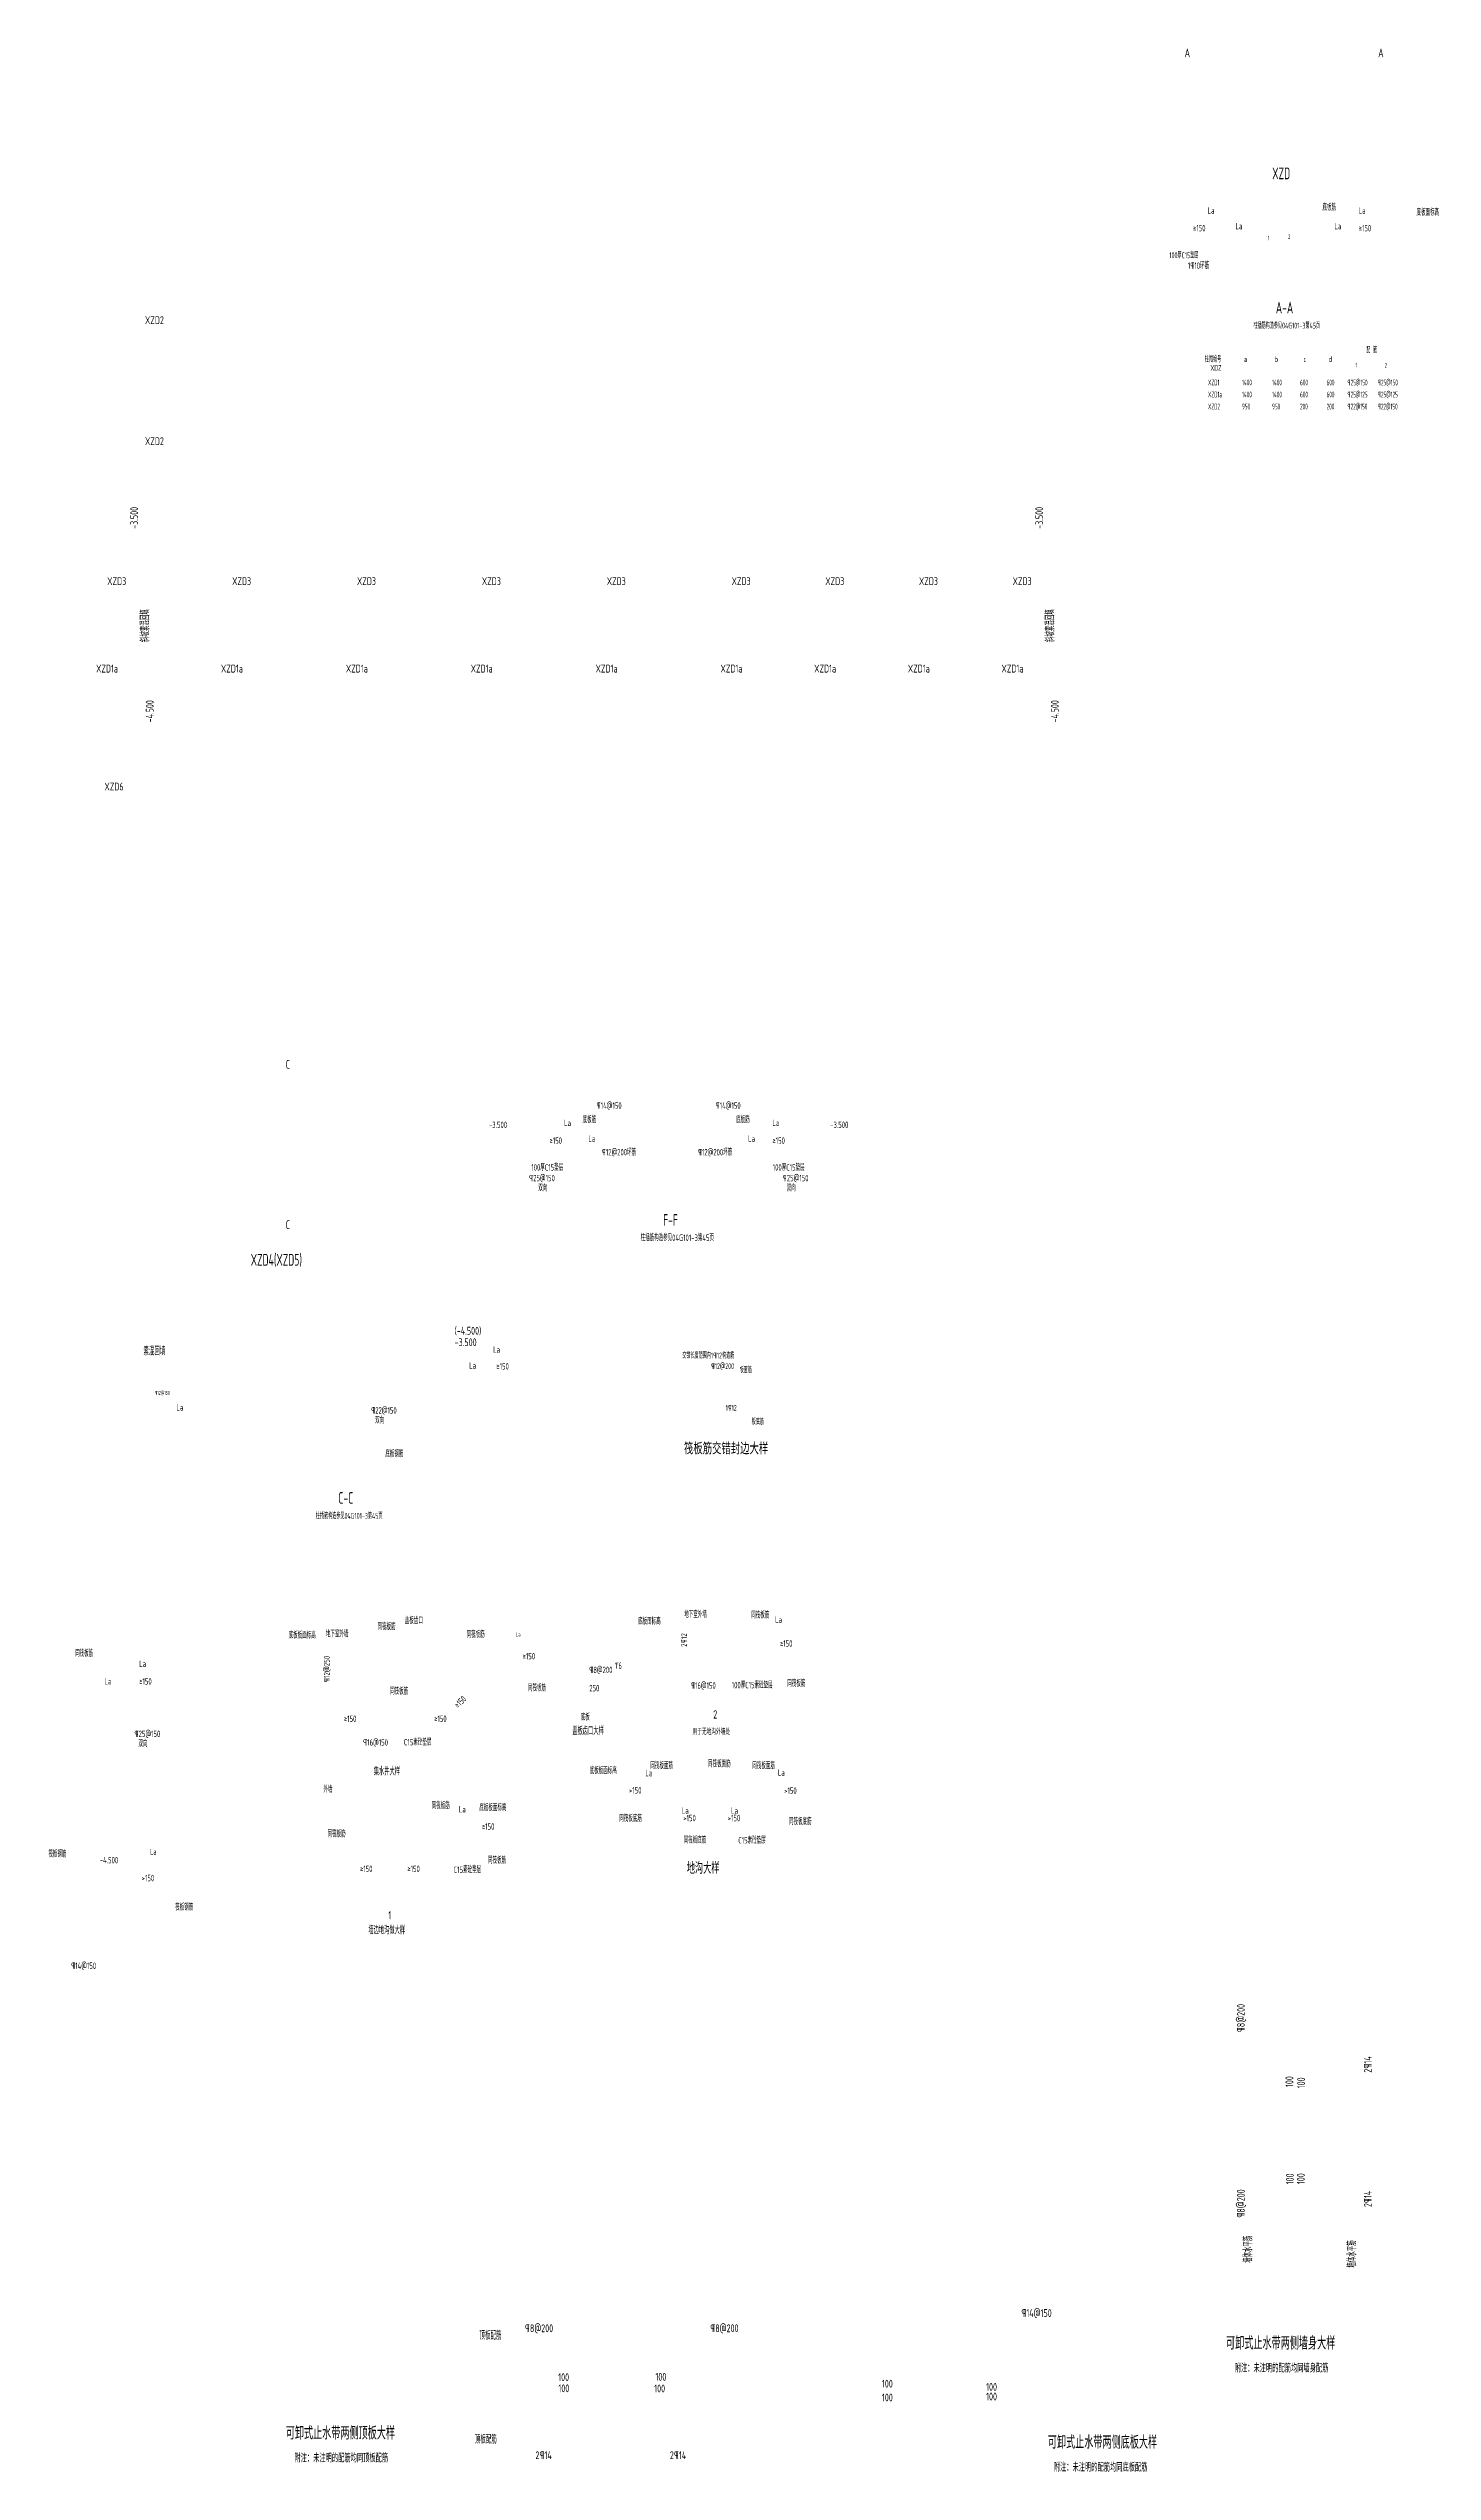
# Model space of a CAD drawing. Extents: x 2468086 to 6957054, y -3413633 to -667223.
# Drawn here: x 5139633 to 5228295, y -990819 to -835638 of the extents above; entities that cross this region are included whole.
import ezdxf
from ezdxf.enums import TextEntityAlignment as Align

# ---------------------------------------------------------------- set-up
doc = ezdxf.new("R2010")
doc.units = 0
doc.header["$LTSCALE"] = 100
doc.header["$MEASUREMENT"] = 0
doc.layers.get('0').update_dxf_attribs({"linetype": 'CONTINUOUS'})
for name, color, linetype in [('柱编号', 211, 'CONTINUOUS'), ('结平文字', 30, 'CONTINUOUS'), ('轴线__尺寸数字', 7, 'CONTINUOUS')]:
    doc.layers.add(name, color=color, linetype=linetype)
doc.styles.add('GB', font='gbxwxt.shx', dxfattribs={"width": 0.7, "height": 500, "bigfont": 'gbhzfs.shx'})

msp = doc.modelspace()

# ---------------------------------------------------------------- texts
at = {"style": 'GB'}
for s, height, width, p in [('XZD ', 750, 0.7, (5218027.9, -844011.8)), ('A-A', 750, 0.7, (5218259.7, -852611.1)), ('XZD2', 500, 0.7, (5145819.4, -853289.5)), ('XZD2', 500, 0.7, (5145819.4, -861039.5)), ('XZD3 ', 500, 0.7, (5143399.3, -870001.2)), ('XZD3 ', 500, 0.7, (5151399.3, -870001.2)), ('XZD3 ', 500, 0.7, (5159399.3, -870001.2)), ('XZD3 ', 500, 0.7, (5167399.3, -870001.2)), ('XZD3 ', 500, 0.7, (5175399.3, -870001.2)), ('XZD3 ', 500, 0.7, (5183399.3, -870001.2)), ('XZD3 ', 500, 0.7, (5189399.3, -870001.2)), ('XZD3 ', 500, 0.7, (5195399.3, -870001.2)), ('XZD3 ', 500, 0.7, (5201399.3, -870001.2)), ('XZD1a', 500, 0.7, (5142685.8, -875603.5)), ('XZD1a', 500, 0.7, (5150685.8, -875603.5)), ('XZD1a', 500, 0.7, (5158685.8, -875603.5)), ('XZD1a', 500, 0.7, (5166685.8, -875603.5)), ('XZD1a', 500, 0.7, (5174685.8, -875603.5)), ('XZD1a', 500, 0.7, (5182685.8, -875603.5)), ('XZD1a', 500, 0.7, (5188685.8, -875603.5)), ('XZD1a', 500, 0.7, (5194685.8, -875603.5)), ('XZD1a', 500, 0.7, (5200685.8, -875603.5)), ('XZD6', 500, 0.7, (5143222.9, -883159.8)), ('F-F', 750, 0.7, (5179007.9, -911045)), ('XZD4(XZD5)', 750, 0.7, (5152592.2, -913589.8)), ('-3.500', 500, 0.7, (5165653, -918747)), ('(-4.500)', 500, 0.7, (5165653, -918008.5)), ('素混回填', 500, 0.7, (5145720.3, -919329.4)), ('C-C', 750, 0.7, (5158203.4, -928840.2)), (' La', 266.67, 0.7, (5169459.7, -937348.7)), ('2', 533.3, 0.7, (5182219.3, -942598.3)), ('地沟大样', 750, 0.7, (5180519.5, -952541.2)), ('1', 533.3, 0.7, (5161404.8, -955460.8)), ('¶14@150', 500, 0.7, (5201953.2, -980919.5, 4750)), ('顶板配筋', 500, 0.7, (5167248.6, -982368.4)), ('¶8@200', 500, 0.7, (5170150, -981894.6, 4750)), ('¶8@200', 500, 0.7, (5182025.7, -981894.6, 4750)), ('100', 500, 0.7, (5172286.7, -985031.3)), ('100', 500, 0.7, (5172299.2, -985739.5)), ('100', 500, 0.7, (5178436.9, -985751.3)), ('100', 500, 0.7, (5178516.6, -985000.9)), ('100', 500, 0.7, (5193024.6, -985442.1, 4750)), ('100', 500, 0.7, (5199699.2, -985650.9, 4750)), ('附注：未注明的配筋均同墙身配筋', 500, 0.8, (5215626.2, -984463.9, -4750)), ('100', 500, 0.7, (5193024.6, -986327.2, 4750)), ('100', 500, 0.7, (5199699.2, -986268.3, 4750)), ('顶板配筋', 500, 0.7, (5166947.9, -989022.3)), ('附注：未注明的配筋均同顶板配筋', 500, 0.8, (5155392.9, -990224)), ('2¶14', 500, 0.7, (5170829.4, -990025.9)), ('2¶14', 500, 0.7, (5179438.6, -990025.9)), ('附注：未注明的配筋均同底板配筋', 500, 0.8, (5204033.1, -990815.2))]:
    msp.add_text(s, height=height, dxfattribs=dict(at, width=width)).set_placement(p)
at = {"ltscale": 100, "style": 'GB', "width": 0.7}
for s, height, p in [('底板筋', 412.5, (5221242.7, -846022)), ('≥150', 412.5, (5212955.5, -847352.4)), (' La', 412.5, (5213689.8, -846220.4)), (' La', 412.5, (5215482.3, -847219.4)), (' La', 412.5, (5221816.9, -847219.4)), (' La', 412.5, (5223371.6, -846220.4)), ('≥150', 412.5, (5223569.7, -847352.4)), ('100厚C15垫层', 375, (5211437.8, -849069.1, -1176.1)), ('1¶10环筋', 412.5, (5212619.2, -849753, -1176.1)), ('柱插筋构造参见04G101-3第45页', 375, (5216818, -853573.2, -1176.1)), ('¶14@150', 412.5, (5174744.9, -903544)), ('¶14@150', 412.5, (5182368.8, -903544)), ('-3.500', 412.5, (5167851.4, -904777.1)), (' La', 412.5, (5172471, -904654.3)), ('底板筋', 412.5, (5173850.7, -904455.9)), ('底板筋', 412.5, (5183684.1, -904455.9)), (' La', 412.5, (5185813.1, -904654.3)), ('-3.500', 412.5, (5189710.6, -904777.1)), ('≥150', 412.5, (5171733.1, -905786.3)), (' La', 412.5, (5174025.7, -905653.3)), ('¶12@200环筋', 412.5, (5175070.5, -906532.2, -1176.1)), ('¶12@200环筋', 412.5, (5181228.9, -906532.2, -1176.1)), (' La', 412.5, (5184258.4, -905653.3)), ('≥150', 412.5, (5186011.2, -905786.3)), ('¶25@150 ', 412.5, (5170417.6, -908186.9, -1176.1)), ('100厚C15垫层', 412.5, (5170567.8, -907503, -1176.1)), ('100厚C15垫层', 412.5, (5186030.1, -907503, -1176.1)), ('¶25@150 ', 412.5, (5186665.7, -908186.9, -1176.1)), ('双向', 412.5, (5171010, -908820, -1176.1)), ('双向', 412.5, (5186926.1, -908820, -1176.1)), ('柱插筋构造参见04G101-3第45页', 412.5, (5177566.2, -912007.1, -1176.1)), (' La', 412.5, (5166386.8, -920189.4)), (' La', 412.5, (5167925.1, -919173.4)), ('≥150', 412.5, (5168326.7, -920244.1)), ('交错长度范围内1¶12构造筋', 375, (5180233.2, -919531.9, -614)), ('¶12@200', 375, (5182076.3, -920211.3, -614)), ('板面筋', 375, (5183914, -920459.6, -614)), (' La', 412.5, (5147637.6, -922868.4)), ('¶22@150 ', 412.5, (5160300.7, -923065.8, -1176.1)), ('双向', 412.5, (5160561.1, -923698.9, -1176.1)), ('1¶12', 375, (5183012, -922890.6, -614)), ('板底筋', 375, (5184678.4, -923770, -614)), ('底板钢筋', 412.5, (5161213.1, -925851.3, -1176.1)), ('柱插筋构造参见04G101-3第45页', 375, (5156761.7, -929802.4, -1176.1)), ('地下室外墙', 412.5, (5180361.8, -936138.1)), ('同筏板筋', 412.5, (5184650.8, -936177.5)), ('底板板面标高', 412.5, (5155021.6, -937465.4)), ('地下室外墙', 412.5, (5157409.8, -937384.8)), ('同筏板筋', 412.5, (5160711.1, -936921.6)), ('盖板齿口', 412.5, (5162459.5, -936533.1)), ('同筏板筋', 412.5, (5166419.5, -937424.2)), ('底板面标高', 412.5, (5177402.5, -936573.7)), (' La', 412.5, (5185987.1, -936457)), ('同筏板筋', 412.5, (5141340.9, -938629.1)), ('≥150', 412.5, (5170006, -938808.1)), ('≥150', 412.5, (5186494.1, -937996)), ('La', 412.5, (5143218.8, -940411.9)), (' La', 412.5, (5145252.7, -939288.9)), ('≥150', 412.5, (5145450.8, -940421)), ('同筏板筋', 412.5, (5170348.2, -940846.1)), ('¶8@200', 412.5, (5174266.8, -939688.5)), ('1′6', 412.5, (5175915.1, -939412.6)), ('¶16@150', 412.5, (5180781.5, -940689.1)), ('100厚C15素砼垫层', 412.5, (5183402.9, -940658.5)), ('同筏板筋', 412.5, (5186964.8, -940556.7)), ('同筏板筋', 412.5, (5161516.3, -941053.1)), ('250', 412.5, (5174276.4, -940855.5)), ('¶25@150', 412.5, (5145140.8, -943783.1, -1176.1)), ('≥150', 412.5, (5158561, -942813.8)), ('≥150', 412.5, (5164343.2, -942813.8)), ('底板', 412.5, (5173727, -942717)), ('双向', 412.5, (5145401.2, -944416.2, -1176.1)), ('¶16@150', 412.5, (5159784.4, -944327.7)), ('C15素砼垫层', 412.5, (5162407.1, -944315.6)), ('底板板面标高', 412.5, (5174304.9, -946146.2)), (' La', 412.5, (5177675.4, -946286.6)), ('同筏板面筋', 412.5, (5178194.4, -945824.9)), ('同筏板面筋', 412.5, (5181885.4, -945711.4)), ('同筏板面筋', 412.5, (5184719.7, -945824.9)), (' La', 412.5, (5186161, -946257.8)), ('外墙', 412.5, (5157249.4, -947339.5)), ('同筏板筋', 412.5, (5164183.6, -948385.5)), ('底板板面标高', 412.5, (5167232.5, -948514)), ('>150', 412.5, (5176824, -947399.5)), ('>150', 412.5, (5186766.1, -947419.8)), (' La', 412.5, (5165728.7, -948610.3)), ('≥150', 412.5, (5167402.3, -949713.5)), ('同筏板底筋', 412.5, (5176196.6, -949203.5)), ('La', 412.5, (5180204.3, -948697.2)), ('>150', 412.5, (5180302.4, -949173.1)), ('>150', 412.5, (5183149, -949173.1)), ('La', 412.5, (5183365.5, -948697.2)), ('同筏板底筋 ', 412.5, (5187071.1, -949402.9)), ('筏板钢筋', 412.5, (5139625.9, -951475.4, -1568.1)), ('同筏板筋', 412.5, (5157510.7, -950195)), ('同筏板底筋', 412.5, (5180327.7, -950586)), ('C15素砼垫层', 412.5, (5183824.2, -950597.5)), ('>150', 412.5, (5145607.8, -953015.8)), ('≥150', 412.5, (5159591.8, -952427.8)), ('≥150', 412.5, (5162623.7, -952427.8)), ('C15素砼垫层', 412.5, (5165592.2, -952485.5)), ('同筏板筋', 412.5, (5167788.2, -951881.7)), ('筏板钢筋', 412.5, (5147754.9, -954882.9, -1568.1)), ('¶14@150  ', 412.5, (5141083.3, -958631.4, -1568.1))]:
    msp.add_text(s, height=height, dxfattribs=at).set_placement(p)
for s, rotation, p in [('底板面标高', 360, (5227269.1, -846343.2)), ('≥150', 45, (5165874.5, -941958.3))]:
    msp.add_text(s, height=412.5, rotation=rotation, dxfattribs=at).set_placement(p)
at = {"ltscale": 0.1, "style": 'GB'}
for s, height, width, p in [('1', 300, 0.6, (5217754, -847927.9)), ('2', 300, 0.6, (5219050.3, -847834.1)), (' 配 筋', 375, 0.7, (5223866, -855144.4)), ('柱帽编号', 375, 0.7, (5213706.9, -855727.1)), ('XDZ', 375, 0.7, (5214064.2, -856281.1)), ('a', 375, 0.7, (5216213.3, -855721.2)), ('b', 375, 0.7, (5218185.8, -855721.2)), ('c', 375, 0.7, (5220024.6, -855721.2)), ('d', 375, 0.7, (5221647.4, -855721.2)), ('1', 300, 0.6, (5223358.6, -856073.9)), ('2', 300, 0.6, (5225239, -856079.2)), ('XZD1', 375, 0.6, (5213909.2, -857215.2)), ('XZD1a', 375, 0.6, (5213909.2, -857985.2)), ('1400', 375, 0.6, (5216092.9, -857215.2)), ('1400', 375, 0.6, (5216092.9, -857985.2)), ('1400', 375, 0.6, (5218019.3, -857215.2)), ('1400', 375, 0.6, (5218019.3, -857985.2)), ('600', 375, 0.6, (5219812, -857215.2)), ('600', 375, 0.6, (5219812, -857985.2)), ('600', 375, 0.6, (5221512.1, -857215.2)), ('600', 375, 0.6, (5221512.1, -857985.2)), ('¶25@150 ', 375, 0.6, (5222844.3, -857218.2)), ('¶25@125', 375, 0.6, (5222844.3, -857988.2)), ('¶25@150 ', 375, 0.6, (5224784.2, -857218.2)), ('¶25@125', 375, 0.6, (5224784.2, -857988.2)), ('XZD2', 375, 0.6, (5213909.2, -858755.2)), ('950', 375, 0.6, (5216092.9, -858755.2)), ('950', 375, 0.6, (5218019.3, -858755.2)), ('200', 375, 0.6, (5219812, -858755.2)), ('200', 375, 0.6, (5221512.1, -858755.2)), ('¶22@150 ', 375, 0.6, (5222844.3, -858758.2)), ('¶22@150 ', 375, 0.6, (5224784.2, -858758.2)), ('用于无地沟外墙处', 375, 0.8, (5180894.4, -943631.4))]:
    msp.add_text(s, height=height, dxfattribs=dict(at, width=width)).set_placement(p)
at = {"style": 'GB', "width": 0.7}
for s, p in [('-3.500', (5145370.2, -866404.5)), ('-3.500', (5203348.8, -866404.5)), ('斜坡素混回填', (5146085.3, -873652.6)), ('斜坡素混回填', (5204063.8, -873652.6)), ('-4.500', (5146370.2, -878798.6)), ('-4.500', (5204348.8, -878798.6)), ('¶8@200', (5216267.8, -962685.7, 4750)), ('2¶14', (5224399, -965272.8)), ('100', (5219374.1, -966194.8)), ('100', (5220124.4, -966274.5)), ('100', (5219404.4, -972424.7)), ('100', (5220112.7, -972412.1)), ('¶8@200', (5216267.8, -974561.3, 4750)), ('2¶14', (5224399, -973881.9)), ('墙体水平筋', (5216741.6, -977462.8)), ('墙体水平筋', (5223395.5, -977763.4))]:
    msp.add_text(s, height=500, rotation=90, dxfattribs=at).set_placement(p)
at = {"ltscale": 0.005, "style": 'GB', "width": 0.8}
for s, p in [('2¶12', (5180538.4, -938005.9)), ('¶12@250', (5157649, -940278.6))]:
    msp.add_text(s, height=375, rotation=90, dxfattribs=at).set_placement(p)
at = {"ltscale": 0.005, "style": 'GB', "width": 0.7}
for s, p in [('盖板齿口大样', (5173192.2, -943638.1)), ('集水井大样', (5160474.5, -946232.7)), ('墙边地沟做大样', (5160128.2, -956400.4))]:
    msp.add_text(s, height=480, dxfattribs=at).set_placement(p)
at = {"ltscale": 100, "style": 'GB', "width": 0.7}
msp.add_text('-4.500', height=412.5, dxfattribs=at).set_placement((5143512.6, -951661.7), align=Align.MIDDLE)
at = {"style": 'GB', "width": 0.7}
for s, p in [('可卸式止水带两侧墙身大样', (5215066.2, -983258.5, -4750)), ('可卸式止水带两侧顶板大样', (5154832.9, -989018.6)), ('可卸式止水带两侧底板大样', (5203651.4, -989609.9))]:
    msp.add_text(s, height=833.333, dxfattribs=at).set_placement(p, align=Align.BOTTOM_LEFT)
at = {"layer": '柱编号', "color": 70, "style": 'GB', "width": 0.7}
for s, p in [('A', (5212415.8, -836200.3)), ('A', (5224815.2, -836200.3)), ('C', (5154836.3, -900980.4)), ('C', (5154836.3, -911247.5))]:
    msp.add_text(s, height=562.5, dxfattribs=at).set_placement(p)
at = {"layer": '结平文字', "style": 'GB', "width": 0.7}
for s, height, p in [('¶12@150', 250, (5146447.6, -921865, -1568.1)), (' La', 375, (5145972, -951314.6))]:
    msp.add_text(s, height=height, dxfattribs=at).set_placement(p)
at = {"layer": '轴线__尺寸数字', "style": 'GB', "width": 0.8}
msp.add_text('筏板筋交错封边大样', height=750, dxfattribs=at).set_placement((5180343.6, -925676.8))

doc.saveas('drawing.dxf')
